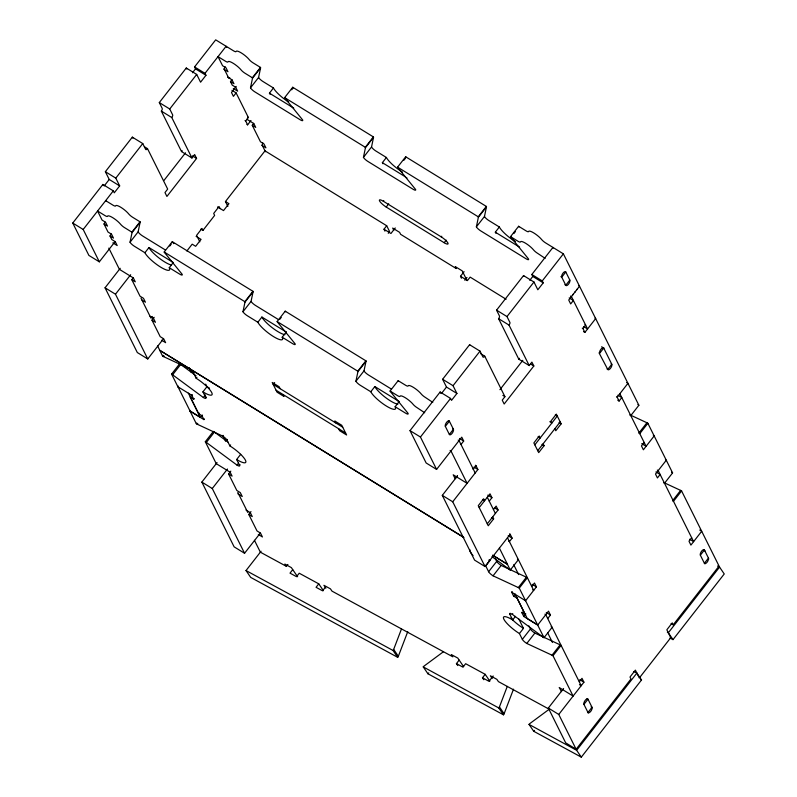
<?xml version="1.0" encoding="UTF-8"?>
<svg xmlns="http://www.w3.org/2000/svg" width="797" height="797" viewBox="0 0 797 797"><rect width="100%" height="100%" fill="white"/><g stroke="black" fill="none" stroke-linecap="round" stroke-linejoin="round"><path stroke-width="1.2" d="M432.771 402.375L425.16 397.295A4.503 1.036 38 0 1 421.234 393.987A9.006 2.082 38 0 0 413.384 387.362A9.006 2.082 38 0 0 408.124 385.917A4.503 1.036 38 0 1 405.484 385.19L398.151 380.677L390.062 391.048A4.503 1.036 38 0 0 390.49 391.696L408.074 413.354A4.503 1.036 38 0 1 405.563 413.155L395.133 406.739A15.771 3.636 38 0 1 386.356 406.042A15.771 3.636 38 0 1 370.794 391.755L360.364 385.34A4.503 1.036 38 0 1 355.92 381.255L364.01 370.884L366.012 361.28A4.503 1.036 38 0 0 365.873 360.812L285.216 311.169L277.127 321.54A4.503 1.036 38 0 0 277.545 322.187L295.129 343.846A4.503 1.036 38 0 1 292.619 343.646L282.198 337.221A15.771 3.636 38 0 1 273.411 336.533A15.771 3.636 38 0 1 257.859 322.247L247.429 315.821A4.503 1.036 38 0 1 242.975 311.747L251.065 301.376L253.067 291.772A4.503 1.036 38 0 0 252.938 291.303L172.272 241.66L164.182 252.021A4.503 1.036 38 0 0 164.6 252.669L182.194 274.327A4.503 1.036 38 0 1 179.684 274.128L169.253 267.712A15.771 3.636 38 0 1 160.476 267.025A15.771 3.636 38 0 1 144.915 252.729L134.484 246.313A4.503 1.036 38 0 1 130.041 242.228L132.033 232.624L140.123 222.253A4.493 1.036 38 0 0 139.993 221.795L132.661 217.282A4.503 1.036 38 0 1 128.735 213.965A9.006 2.082 38 0 0 120.895 207.34A9.006 2.082 38 0 0 115.625 205.895A4.503 1.036 38 0 1 112.995 205.168L105.662 200.655L105.941 201.223M130.041 242.228L138.13 231.857L140.123 222.253M629.809 414.978A4.503 1.036 38 0 0 630.786 415.626L638.875 405.265L563.379 253.845L545.616 242.906A4.503 1.036 38 0 1 541.691 239.598A9.006 2.082 38 0 0 533.841 232.973A9.006 2.082 38 0 0 528.58 231.529A4.503 1.036 38 0 1 525.95 230.801L518.618 226.288L510.528 236.659A4.493 1.036 38 0 0 510.947 237.307L528.531 258.965A4.503 1.036 38 0 1 526.03 258.766L480.83 230.951A4.503 1.036 38 0 1 476.377 226.866L484.466 216.495L486.469 206.891A4.503 1.036 38 0 0 486.339 206.423L405.673 156.78L397.583 167.151A4.503 1.036 38 0 0 398.002 167.798L415.596 189.457A4.503 1.036 38 0 1 413.085 189.258L367.885 161.432A4.503 1.036 38 0 1 363.442 157.358L371.532 146.987L373.524 137.383A4.503 1.036 38 0 0 373.394 136.915L292.728 87.271L284.639 97.632A4.503 1.036 38 0 0 285.067 98.28L302.651 119.939A4.503 1.036 38 0 1 300.14 119.739L254.94 91.924A4.503 1.036 38 0 1 250.497 87.839L252.5 78.236L260.589 67.865A4.503 1.036 38 0 0 260.46 67.406L253.127 62.893A4.503 1.036 38 0 1 249.202 59.576A9.006 2.082 38 0 0 241.352 52.951A9.006 2.082 38 0 0 236.091 51.506A4.503 1.036 38 0 1 233.451 50.779L215.688 39.85L194.568 66.928L195.534 68.871L205.965 75.287L200.575 82.201L196.7 74.43L186.269 68.014L159.3 102.574L162.199 108.402A2.252 0.956 -58.4 0 1 161.343 111.102L181.517 151.569L191.947 157.995L194.647 154.538L196.58 158.424L166.912 196.441L164.979 192.555L167.679 189.098L147.495 148.631L144.367 146.708M250.497 87.839L258.587 77.468L260.589 67.865M242.975 311.747L244.978 302.143L253.067 291.772M363.442 157.358L365.434 147.754L373.524 137.383M355.92 381.255L357.923 371.651L366.012 361.28M476.377 226.866L478.379 217.262L486.469 206.891M407.745 631.672L398.341 656.27A4.503 3.557 -34.3 0 1 397.703 657.336L393.031 650.482A4.503 3.557 -34.3 0 0 393.668 649.416L401.499 628.913M513.507 689.166L504.112 713.773A4.503 3.557 -34.3 0 1 503.475 714.829L498.802 707.975A4.503 3.557 -34.3 0 0 499.44 706.919L507.271 686.416M115.057 241.67L99.326 261.834L88.895 255.419L72.756 223.04L102.873 184.446L113.304 190.862L114.27 192.804L119.67 185.89L109.239 179.474L105.363 171.704L132.332 137.144L142.763 143.56L145.662 149.388A2.252 0.956 -58.4 0 0 147.495 148.631M104.178 185.96L109.239 179.474M192.495 72.756L195.534 68.871M119.67 185.89L115.794 178.13L142.763 143.56M191.947 157.995L171.773 117.528A2.252 0.956 -58.4 0 0 172.63 114.828L169.731 109L196.7 74.43M99.326 261.834L83.187 229.466L113.304 190.862M205.965 75.287L204.998 73.344L226.119 46.266L226.687 47.402M111.47 234.069L109.996 235.962L113.473 238.094L111.54 234.208L108.033 232.057L103.999 223.957L105.343 222.233M233.302 88.477L237.645 91.157L235.713 87.271L232.236 85.13L230.463 81.573L231.927 79.68M181.517 151.569L182.194 150.703M236.191 86.425L231.479 92.472L233.411 96.357L236.111 92.9L231.937 90.33M163.903 180.52L185.532 152.795M132.033 232.624A4.493 1.036 38 0 0 131.904 232.156L139.993 221.795M252.5 78.236A4.503 1.036 38 0 0 252.36 77.767L260.46 67.406M163.485 338.805L147.754 358.959L137.323 352.543L105.045 287.797L120.247 268.3M250.985 120.526L247.618 124.85L245.675 120.965L248.375 117.508L236.111 92.9M144.915 252.729L148.959 247.548L173.298 262.532L169.253 267.712M270.044 94.225A15.771 3.636 38 0 1 269.416 93.159L273.461 87.979A15.771 3.636 38 0 0 288.574 101.986M147.754 358.959L115.475 294.213L130.678 274.726M141.956 300.061L145.433 302.202L143.5 298.317L140.023 296.175L131.794 279.667L133.258 277.774M261.765 145.273L265.899 147.814L263.956 143.928L260.48 141.786L252.25 125.278L253.725 123.386M169.751 246.074L171.225 244.191M291.682 89.802L293.157 87.909A4.503 1.036 38 0 1 292.728 87.271M186.867 250.995L192.187 244.171L195.663 246.313L201.053 239.399L196.092 236.35M200.864 229.088L202.956 230.373L214.642 215.399L213.676 213.457L219.065 206.543L220.141 208.704M227.872 206.403L225.451 201.541L265.002 150.852L386.694 225.75L389.603 231.578L388.249 233.302M152.347 316.459L151.002 318.192L140.989 298.118M161.642 340.219L165.617 342.67L163.674 338.785L160.197 336.643L151.968 320.135L154.17 317.306M206.343 397.045L205.835 397.693L202.926 391.865A15.771 3.636 38 0 0 211.713 392.552A15.771 3.636 38 0 0 196.152 378.266L193.243 372.438A4.503 1.036 38 0 0 188.799 368.353L163.544 356.608A4.503 1.036 38 0 1 162.598 356.08L163.096 355.432M163.544 356.608L164.052 355.96M194.249 398.57L193.741 399.217L191.808 395.332L177.9 386.774L171.584 374.112L179.674 363.741A4.503 1.036 38 0 1 180.71 364.438L196.062 375.776M171.584 374.112A4.503 1.036 38 0 1 172.62 374.799L180.71 364.438M188.799 368.353L189.307 367.706M177.9 386.774L178.398 386.117M244.978 302.143A4.503 1.036 38 0 0 244.848 301.674L252.938 291.303M365.434 147.754A4.503 1.036 38 0 0 365.305 147.286L373.394 136.915M193.243 372.438L193.751 371.791M196.152 378.266L196.909 377.3M204.421 418.963L203.912 419.611L201.97 415.725L198.493 413.583L190.264 397.075L191.778 395.133M191.808 395.332L192.306 394.684M202.926 391.865L206.971 386.684L205.706 384.134M257.859 322.247L261.904 317.057L286.243 332.04A15.771 3.636 38 0 1 286.452 332.518M382.978 163.744A15.771 3.636 38 0 1 382.361 162.668L386.406 157.487A15.771 3.636 38 0 0 402.405 172.042M240.066 464.681L239.558 465.328L236.649 459.5A15.771 3.636 38 0 0 245.426 460.188A15.771 3.636 38 0 0 229.875 445.902L226.966 440.074A4.503 1.036 38 0 0 222.522 435.989L197.267 424.243A4.503 1.036 38 0 1 196.311 423.715L190.005 411.053L190.513 410.405M172.62 374.799L203.325 397.494L205.347 394.904M198.493 413.583L199.001 412.936M177.94 386.714L190.045 411.003L200.475 417.419L201.94 415.536M201.97 415.725L202.478 415.078M196.311 423.715L196.819 423.058M197.267 424.243L197.776 423.596M279.747 319.358L281.221 317.465M403.89 160.257L405.364 158.364M383.297 201.223L441.249 236.888A6.755 1.554 38 0 1 447.914 243.005A6.755 1.554 38 0 1 444.158 242.716L386.206 207.051A6.755 1.554 38 0 1 379.541 200.924A6.755 1.554 38 0 1 383.297 201.223L383.805 200.575M282.198 337.221L286.243 332.04M386.206 207.051L388.737 203.803M230.811 471.137L228.6 473.966L232.076 476.108L230.144 472.222L216.236 463.665L205.307 441.747L213.397 431.376M205.307 441.747A4.503 1.036 38 0 1 206.343 442.435L214.433 432.064L227.862 441.996M222.522 435.989L223.03 435.341M384.961 231.15L383.995 229.207L386.694 225.75M226.966 440.074L227.474 439.426M274.626 382.57L273.192 384.413L342.73 427.212M395.262 227.952L390.948 233.481L383.995 229.207M229.875 445.902L230.632 444.925M260.3 533.103L244.559 553.267L234.129 546.842L201.85 482.095L217.053 462.609M244.559 553.267L212.281 488.511L227.484 469.025M236.649 459.5L240.694 454.31M206.343 442.435L237.048 465.129L238.562 463.187M441.249 236.888L441.757 236.241M444.158 242.716L446.181 240.116M357.923 371.651A4.503 1.036 38 0 0 357.783 371.183L365.873 360.812M478.379 217.262A4.503 1.036 38 0 0 478.25 216.794L486.339 206.423M258.298 534.428L262.422 536.969L260.489 533.083L257.013 530.941L248.774 514.434L250.985 511.604M461.453 278.223L460.487 276.28L464.083 271.677M370.794 391.755L374.839 386.575L399.177 401.549A15.771 3.636 38 0 1 399.397 402.027M495.923 233.252A15.771 3.636 38 0 1 495.306 232.186L499.35 226.996A15.771 3.636 38 0 0 515.35 241.561M464.83 280.265L466.992 277.505M397.703 657.336L250.696 577.407L246.024 570.552L261.077 551.255M513.886 233.531L515.36 231.648M395.133 406.739L399.177 401.549M254.442 540.306L260.37 552.191L286.422 566.358L287.896 564.465M292.708 569.686L290.018 573.143L296.524 576.679L299.224 573.222L318.76 583.842L323.433 590.697M460.995 444.497L463.695 441.04L461.762 437.154L436.587 469.413L426.156 462.987L410.017 430.619L440.133 392.014L450.564 398.44L451.53 400.383L456.92 393.469L446.489 387.053L442.614 379.282L469.592 344.712L480.023 351.138L482.922 356.956A2.252 0.956 -58.4 0 0 484.755 356.199L504.929 396.677L502.24 400.134L504.172 404.019L533.841 365.992L531.898 362.107L529.208 365.564L518.777 359.148L498.593 318.68A2.252 0.956 -58.4 0 0 499.46 315.981L496.561 310.153L523.529 275.583L533.96 282.008L537.826 289.769L543.225 282.865L542.259 280.923L531.828 274.497L552.949 247.419L553.228 247.987M441.438 393.529L446.489 387.053M529.756 280.335L532.794 276.439L531.828 274.497M456.92 393.469L453.045 385.698L480.023 351.138M529.208 365.564L509.024 325.096A2.252 0.956 -58.4 0 0 509.891 322.396L506.992 316.568L533.96 282.008M436.587 469.413L420.447 437.035L450.564 398.44M542.259 280.923L563.379 253.845M318.76 583.842L316.06 587.299L322.576 590.836L325.266 587.379M445.334 426.365A3.377 1.425 -58.4 0 1 446.629 422.32A3.377 1.425 -58.4 0 1 449.378 421.185L453.413 429.274A3.377 1.425 -58.4 0 1 452.118 433.329A3.377 1.425 -58.4 0 1 449.369 434.465L445.334 426.365L449.378 421.185L448.512 420.647M565.79 271.976L561.746 277.167L565.78 285.256A3.377 1.425 -58.5 0 0 568.52 284.13A3.377 1.425 -58.5 0 0 569.825 280.076L565.79 271.976A3.377 1.435 -58.3 0 0 563.041 273.122A3.377 1.435 -58.3 0 0 561.746 277.167L560.879 276.629M449.369 434.465L453.413 429.274L452.547 428.736M569.825 280.076L565.78 285.256L564.914 284.718M518.777 359.148L519.445 358.281M572.784 294.86L573.451 293.993M574.806 292.27L575.474 291.403M576.829 289.67L577.496 288.813M499.918 389.673L522.792 360.364M457.348 475.849L455.147 478.678L453.204 474.793L467.112 483.351L450.972 450.972L450.106 450.444M509.532 533.87L510.18 534.279L485.014 566.537L474.584 560.112L442.295 495.365L457.508 475.879M475.311 465.239L475.958 465.637L473.269 469.094L472.611 468.696M595.01 318.192L595.668 318.591L584.878 332.419L582.936 328.533L585.636 325.076L584.988 324.678M485.014 566.537L452.726 501.781L477.901 469.523L475.958 465.637M479.216 507.629L490.006 493.811L491.948 497.697L489.248 501.144M534.837 444.836L557.312 416.034L555.33 414.809M537.746 450.664L560.221 421.862M493.443 509.562L496.142 506.105L498.075 509.99L487.286 523.818M543.116 443.78L544.092 445.722L538.692 452.626L533.851 442.923L539.25 436.009L540.217 437.952L538.124 436.666M549.81 421.683L551.903 422.968L550.936 421.025L556.326 414.111L561.168 423.825L555.778 430.739L554.802 428.796M492.685 516.904L493.652 518.847L488.262 525.761L478.25 505.687L483.64 498.783L484.616 500.715L482.524 499.44M617.884 395.192L621.79 397.593L619.1 401.05L617.157 397.165L627.946 383.347L626.641 382.54M551.125 626.691A4.503 1.036 38 0 0 552.092 627.339L544.002 637.7L519.275 588.106A4.503 1.036 38 0 0 518.319 587.568L493.064 575.823A4.503 1.036 38 0 1 488.621 571.738L485.722 565.91L489.766 560.729L489.338 559.883M510.18 534.279L512.122 538.164L509.422 541.621L508.775 541.213M488.621 571.738L496.71 561.367L495.136 558.219M493.064 575.823L501.164 565.452L526.409 577.207A4.503 1.036 38 0 1 527.365 577.735L519.275 588.106M491.978 556.615L509.253 569.377L509.751 568.729M509.253 569.377A4.503 1.036 38 0 0 510.279 570.074L518.379 559.703A4.503 1.036 38 0 1 517.402 559.056M522.354 611.947L521.846 612.594L525.323 614.736L517.094 598.228L513.617 596.086L511.674 592.201L512.182 591.553M457.767 665.575L456.432 663.612L459.132 660.155M518.319 587.568L526.409 577.207M646.915 422.759L638.815 433.13A4.503 1.036 38 0 1 639.772 433.658L647.861 423.297A4.503 1.036 38 0 0 646.915 422.759L631.124 415.416M513.617 596.086L515.131 594.144M517.094 598.228L517.602 597.581M515.44 616.38L512.66 619.946L509.751 614.118L510.259 613.471M531.778 586.453L534.478 583.005L536.411 586.881L525.582 600.759L511.674 592.201M644.145 442.435L641.455 445.892L643.388 449.777L654.178 435.949L653.311 435.421M509.751 614.118A4.503 1.036 38 0 1 512.262 614.318L512.77 613.67M547.758 618.512L550.458 615.055L548.515 611.169L537.696 625.047L523.788 616.479L525.811 613.889M483.819 679.731L482.484 677.779L485.184 674.322L465.647 663.702L462.947 667.159L456.432 663.612M561.576 691.666L559.205 687.522L573.113 696.08L552.998 655.732A4.503 1.036 38 0 0 552.042 655.204L526.787 643.458A4.503 1.036 38 0 1 522.344 639.373L519.435 633.545L523.48 628.365L518.827 619.01M493.164 675.976L488.999 681.315L482.484 677.779M522.344 639.373L530.433 629.002L528.859 625.844M526.787 643.458L534.877 633.087L560.132 644.833A4.503 1.036 38 0 1 561.088 645.371L552.998 655.732M512.262 614.318L542.966 637.012L543.474 636.365M647.861 423.297L672.598 472.89L664.509 483.261A4.503 1.036 38 0 1 663.532 482.613M552.042 655.204L560.132 644.833M680.628 490.394L672.538 500.765A4.503 1.036 38 0 1 673.495 501.293L681.584 490.922A4.503 1.036 38 0 0 680.628 490.394L664.847 483.052M681.584 490.922L719.053 566.069L673.206 624.828L672.24 622.885L666.84 629.799L670.765 637.67L639.304 677.998L635.378 670.128L629.989 677.042L630.955 678.984L576.121 749.27L565.691 742.844L548.336 708.045L563.589 688.488M579.299 681.774L581.999 678.317L583.932 682.202L558.767 714.461L576.121 749.27M691.676 537.756L688.977 541.213L690.909 545.098L701.699 531.27L699.716 530.045M583.902 704.428L587.947 699.248L587.08 698.71M704.409 549.99L708.563 558.328A2.511 1.066 -58.4 0 1 708.613 559.205L707.676 561.377A4.164 1.763 -58.4 0 1 706.361 563.001L705.036 563.788A2.511 1.066 -58.4 0 1 704.508 563.509L700.354 555.18L704.409 549.99L704.897 550.966M587.937 712.528L591.982 707.337L591.115 706.809M704.399 563.27L708.443 558.089M636.863 673.096L641.535 679.951L581.312 757.15L576.639 750.296L636.863 673.096L633.914 671.492M719.571 567.105L724.244 573.96L672.997 639.632L668.324 632.778L719.571 567.105L717.539 566M503.475 714.829L427.929 673.764L423.257 666.91A4.503 3.557 -34.3 0 1 424.163 665.993L443.461 651.727M581.312 757.15L533.701 731.267L529.029 724.413A4.503 3.557 -34.3 0 1 529.935 723.497L549.233 709.23M667.348 632.24L668.324 632.778M670.048 638.028L672.997 639.632M640.549 679.423L641.535 679.951M549.043 709.131L498.424 681.614L496.87 679.333L490.354 675.786L492.207 678.506M246.024 570.552L393.031 650.482M423.257 666.91L498.802 707.975M529.029 724.413L576.639 750.296M273.461 87.979L263.03 81.553A4.503 1.036 38 0 1 258.587 77.468M386.406 157.487L375.975 151.071A4.503 1.036 38 0 1 371.532 146.987M499.35 226.996L488.92 220.58A4.503 1.036 38 0 1 484.466 216.495M252.36 77.767L245.028 73.254A4.503 1.036 38 0 1 241.112 69.947A9.006 2.082 38 0 0 233.262 63.322A9.006 2.082 38 0 0 227.992 61.877A4.503 1.036 38 0 1 225.362 61.15L218.029 56.637L222.552 65.703L226.029 67.845L227.962 71.73L223.618 69.05M284.639 97.632L365.305 147.286M397.583 167.151L478.25 216.794M510.528 236.659L517.861 241.172A4.503 1.036 38 0 0 520.491 241.899A9.006 2.082 38 0 1 525.751 243.344A9.006 2.082 38 0 1 533.601 249.969A4.503 1.036 38 0 0 537.527 253.277L545.138 258.358M269.416 93.159L293.754 108.143M382.361 162.668L405.643 177.004M495.306 232.186L519.644 247.16M578.652 285.685L579.519 286.223L568.729 300.041L570.672 303.926L573.372 300.469L569.197 297.909M227.653 77.15L231.997 79.82L233.939 83.705L230.463 81.573M570.562 296.056L571.429 296.584L587.568 328.962L583.603 326.521M194.568 66.928L204.998 73.344M532.794 276.439L543.225 282.865M247.728 117.099L248.375 117.508M246.841 119.251L253.795 123.525L255.727 127.41L252.25 125.278M245.028 120.556L245.675 120.965M582.288 328.135L582.936 328.533M246.96 124.442L247.618 124.85M583.573 331.612L584.878 332.419M601.635 346.775L603.727 348.06L611.797 364.249A3.377 1.425 -58.4 0 1 610.502 368.294A3.377 1.425 -58.4 0 1 607.752 369.429L607.095 369.031M599.025 352.842L607.752 369.429L611.797 364.249L611.14 363.84M506.115 299.254L470.14 277.107L467.44 280.564L460.487 276.28M159.3 102.574L169.731 109M496.561 310.153L506.992 316.568M161.343 111.102L171.773 117.528M498.593 318.68L509.024 325.096M616.509 396.767L617.157 397.165M617.795 400.253L619.1 401.05M192.406 155.853L196.58 158.424M530.712 364.07L533.841 365.992M641.744 443.65L646.088 446.32L619.857 393.708M665.415 459.7L666.282 460.238L655.493 474.056L657.435 477.941L660.125 474.484L655.961 471.924M480.581 353.639L484.755 356.199M225.451 201.541L228.928 203.683L223.529 210.597L217.571 206.931M657.326 470.071L658.192 470.599L693.609 541.641L689.634 539.19M559.086 422.54L561.168 423.825M502.847 395.392L504.929 396.677M105.363 171.704L115.794 178.13M442.614 379.282L453.045 385.698M542 444.437L544.092 445.722M165.168 249.85L142.573 235.942A4.503 1.036 38 0 1 138.13 231.857M278.113 319.368L255.518 305.46A4.503 1.036 38 0 1 251.065 301.376M391.058 388.876L368.453 374.969A4.503 1.036 38 0 1 364.01 370.884M131.904 232.156L124.571 227.643A4.503 1.036 38 0 1 120.646 224.336A9.006 2.082 38 0 0 112.795 217.711A9.006 2.082 38 0 0 107.535 216.266A4.503 1.036 38 0 1 104.905 215.539L97.573 211.026L102.086 220.092L105.563 222.233L107.505 226.119L103.999 223.957M164.182 252.021L244.848 301.674M277.127 321.54L357.783 371.183M390.062 391.048L397.394 395.561A4.503 1.036 38 0 0 400.034 396.288A9.006 2.082 38 0 1 405.294 397.733A9.006 2.082 38 0 1 413.145 404.358A4.503 1.036 38 0 0 417.07 407.665L424.681 412.746M459.52 438.47L463.695 441.04M458.195 440.074L459.062 440.611L475.201 472.98M112.845 242.866L117.189 245.546L115.256 241.66L111.779 239.518L109.996 235.962M473.986 467.122L477.901 469.523M72.756 223.04L83.187 229.466M410.017 430.619L420.447 437.035M487.774 495.126L491.948 497.697M131.794 279.667L135.271 281.799L133.328 277.914L119.42 269.356L108.83 248.116M494.947 508.068L498.075 509.99M671.124 623.553L673.206 624.828M491.57 517.562L493.652 518.847M276.091 390.241L345.629 433.04M508.207 535.753L512.122 538.164M105.045 287.797L115.475 294.213M442.295 495.365L452.726 501.781M150.035 316.25L153.512 318.392L155.445 322.277L151.968 320.135M462.947 536.889L159.779 350.301L157.627 345.978M492.626 555.16L507.47 564.286L499.4 548.107M463.964 537.586L159.739 350.351L162.598 356.08M492.945 555.419L507.43 564.336L510.279 570.074M532.237 584.321L536.411 586.881M532.804 589.86L533.681 590.398L507.49 537.736M546.284 612.485L550.458 615.055M544.919 614.138L545.786 614.676L581.202 685.709L579.459 684.643M190.264 397.075L193.741 399.217M537.736 624.997L527.305 618.572L515.191 594.293M190.005 411.053L203.912 419.611M579.768 679.632L583.932 682.202M237.905 493.831L242.248 496.501L240.305 492.616L236.829 490.474L228.6 473.966M201.85 482.095L212.281 488.511M245.974 510.01L250.318 512.69L252.25 516.576L248.774 514.434M548.336 708.045L558.767 714.461M173.796 243.653L172.69 242.298A4.503 1.036 38 0 1 172.272 241.66M485.184 674.322L489.856 681.176M499.44 706.919L504.112 713.773M463.635 666.651L457.797 658.083L451.281 654.546L452.845 656.828L332 591.135L330.446 588.853L323.931 585.307L325.883 588.166M393.668 649.416L398.341 656.27M297.61 576.749L291.373 567.613L284.868 564.067L286.422 566.358M523.529 275.583L523.888 276.31M467.062 280.594L462.22 270.88L455.266 266.606L456.233 268.549L400.602 234.308L399.636 232.365L392.682 228.081L393.788 230.303M469.592 344.712L469.951 345.44M440.133 392.014L440.801 393.359M487.306 497.268L495.385 513.447M588.096 712.717L583.942 704.379A3.377 1.425 -58.4 0 1 585.237 700.334A3.377 1.425 -58.4 0 1 587.987 699.198L592.141 707.527A2.511 1.066 -58.4 0 1 592.201 708.413L591.424 710.316A4.164 1.763 -58.4 0 1 590.149 712L588.624 712.996A2.511 1.066 -58.4 0 1 588.096 712.717M513.716 564.724L518.628 574.567M547.599 632.698L552.47 642.452M521.846 612.594L523.788 616.479M265.451 151.739L262.422 145.672A3.377 1.425 -58.4 0 1 262.871 142.972M186.269 68.014L186.807 69.1M335.776 422.938L334.8 420.995L341.754 425.269L346.595 434.983L339.642 430.709L338.675 428.766M202.956 230.373L201.99 228.43L196.59 235.344L199.818 241.82M280.145 388.697L279.169 386.754L272.215 382.47L277.057 392.184L284.011 396.468L283.045 394.525M132.332 137.144L132.87 138.23M102.873 184.446L103.291 185.293M189.656 369.121L191.28 372.378M222.941 435.879L225.641 441.299M179.674 363.741L180.072 364.528M188.371 393.14L200.475 417.419M237.805 492.416L247.807 512.491M672.598 472.89A4.503 1.036 38 0 1 671.562 472.203M638.875 405.265A4.503 1.036 38 0 1 637.899 404.617M700.364 555.17A3.377 1.425 -58.5 0 1 701.669 551.116A3.377 1.425 -58.5 0 1 704.399 550M519.006 226.896A4.493 1.036 38 0 1 518.618 226.288M406.101 157.427A4.503 1.036 38 0 1 405.673 156.78M229.835 77.857A3.377 1.425 -58.4 0 1 228.52 77.688L224.485 69.588A3.377 1.425 -58.9 0 1 225.093 66.599M406.699 177.651A15.771 3.636 38 0 1 406.908 178.13M534.877 633.087A4.503 1.036 38 0 1 530.433 629.002M519.435 633.545A15.771 3.636 38 0 1 503.883 619.259A15.771 3.636 38 0 1 512.66 619.946M544.002 637.7A4.503 1.036 38 0 1 542.966 637.012M501.164 565.452A4.503 1.036 38 0 1 496.71 561.367M485.722 565.91A15.771 3.636 38 0 1 484.825 565.352M473.059 555.559A15.771 3.636 38 0 1 469.802 549.561M205.835 397.693A4.503 1.036 38 0 1 203.325 397.494M239.558 465.328A4.503 1.036 38 0 1 237.048 465.129M213.716 431.575A4.503 1.036 38 0 1 214.433 432.064M209.541 388.149A15.771 3.636 38 0 1 206.971 386.684M489.766 560.729A15.771 3.636 38 0 1 488.87 560.161M523.48 628.365A15.771 3.636 38 0 1 510.817 618.014M398.58 381.325A4.503 1.036 38 0 1 398.151 380.677M285.635 311.816A4.503 1.036 38 0 1 285.216 311.169M171.514 265.052A15.771 3.636 38 0 1 159.031 258.019A15.771 3.636 38 0 1 148.959 247.548M397.892 404.159A15.771 3.636 38 0 1 385.369 397.394A15.771 3.636 38 0 1 374.839 386.575M284.957 334.64A15.771 3.636 38 0 1 272.435 327.876A15.771 3.636 38 0 1 261.904 317.057M533.701 731.267A4.503 3.557 -34.3 0 1 534.538 730.401M427.929 673.764A4.503 3.557 -34.3 0 1 428.776 672.897M603.727 348.06L599.683 353.24A3.377 1.425 -58.4 0 1 600.978 349.196A3.377 1.425 -58.4 0 1 603.727 348.06"/></g></svg>
